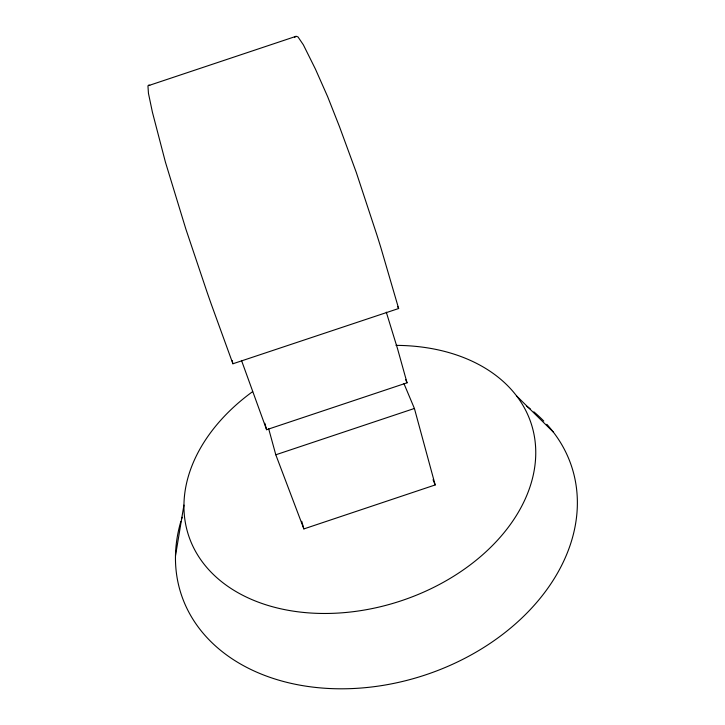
<?xml version="1.0" encoding="UTF-8"?>
<svg xmlns="http://www.w3.org/2000/svg" width="725" height="725" viewBox="0 0 725 725"><rect width="100%" height="100%" fill="white"/><g stroke="black" fill="none" stroke-linecap="round" stroke-linejoin="round"><path stroke-width="1.09" d="M175.477 555.921L183.933 505.098M294.694 37.319L296.054 36.322L297.939 36.848L303.358 44.823L315.438 69.102L327.664 96.706L339.454 126.594L356.292 172.441L376.864 234.846A124.8 9.244 71.9 0 1 380.897 247.76L398.641 308.515L232.906 363.769L211.274 304.21A124.954 6.616 71.4 0 1 206.815 291.423L185.854 229.055L165.418 162.11L152.413 112.212L148.453 93.335L147.936 85.813L296.054 36.322M268.667 428.738L275.799 454.783L303.875 528.915L435.19 484.943L414.41 408.465L403.934 383.561M241.498 360.425L266.601 429.717L407.042 382.809L397.581 348.879L386.289 312.158M275.799 454.783L414.41 408.465M148.525 85.142L149.785 85.278M516.644 395.986L553.238 431.991M397.663 306.485L398.641 308.515M405.728 379.719L407.042 382.809M433.042 479.714L435.19 484.943M301.736 521.293L303.875 528.915M264.833 423.237L266.601 429.717M232.145 360.479L232.906 363.769M546.849 424.333A205.402 152.585 -18 0 1 409.145 679.787A205.402 152.585 -18 0 1 180.806 521.592M181.458 519.417A205.402 152.585 -18 0 1 182.147 517.251M526.685 406.19A205.402 152.585 -18 0 1 530.301 408.945M533.827 411.818A205.402 152.585 -18 0 1 543.777 421.062M396.013 345.372A180.217 128.216 -18 0 1 518.765 511.542A180.217 128.216 -18 0 1 249.318 598.442A180.217 128.216 -18 0 1 252.653 391.609"/></g></svg>
